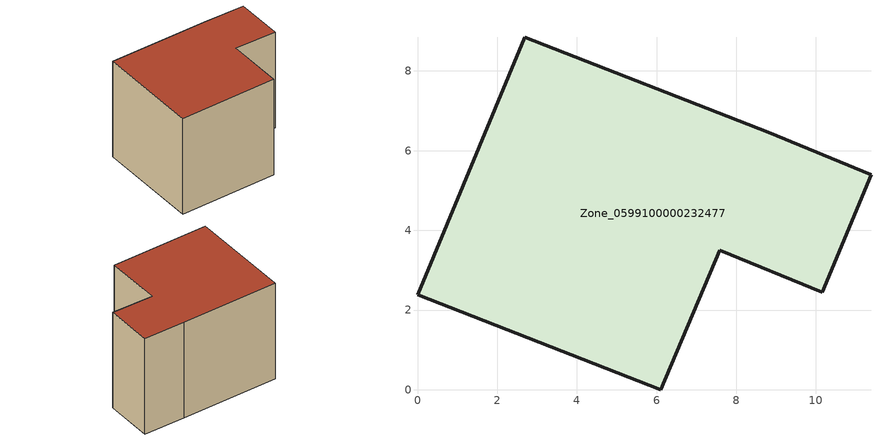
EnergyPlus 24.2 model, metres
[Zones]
Zone_0599100000232477
 floor ground (C_G): 8.8,6.46 11.38,5.39 10.16,2.44 7.58,3.51 6.11,0 0,2.38 2.69,8.85 z0
 wall outside (C_F): 2.69,8.85 0,2.38 6.11,0 7.58,3.51 10.16,2.44 11.38,5.39 8.8,6.46 2.69,8.85 z0:6.78
 roof outside (C_R): 8.8,6.46 2.69,8.85 0,2.38 6.11,0 7.58,3.51 10.16,2.44 11.38,5.39 z6.78
[BUILDING]
Pand.0599100000232477: North Axis=0; Terrain=City; Loads Convergence Tolerance Value=0.04; Temperature Convergence Tolerance Value=0.4; Solar Distribution=FullExterior; Maximum Number of Warmup Days=25; Minimum Number of Warmup Days=1
[Site:Location]
Rotterdam.The.Hague.AP_ZH_NLD Design_Conditions: Latitude=51.96; Longitude=4.45; Time Zone=1; Elevation=-4.5
[SITE:GROUNDTEMPERATURE:BUILDINGSURFACE]
18, 18, 18, 18, 18, 18, 18, 18, 18, 18, 18, 18
[MATERIAL] Thermal Absorptance=0.9; Solar Absorptance=0.7; Visible Absorptance=0.7
Name | Roughness | Thickness | Conductivity | Density | Specific Heat
G.TI.1965-1974 | MediumSmooth | 0.15 | 0.882353 | 540 | 1210
F.TI.1965-1974 | Rough | 0.3 | 0.697674 | 1920 | 840
R.TI.1965-1974 | MediumRough | 0.2 | 0.232558 | 1500 | 1000
[CONSTRUCTION]
C_G: G.TI.1965-1974
C_F: F.TI.1965-1974
C_R: R.TI.1965-1974
[ZONE]
Zone_0599100000232477: Type=1; Multiplier=1; Ceiling Height=Autocalculate; Volume=Autocalculate; Floor Area=autocalculate; Part of Total Floor Area=Yes
[ZONEINFILTRATION:DESIGNFLOWRATE]
Infil_Zone_0599100000232477: Zone or ZoneList or Space or SpaceList=Zone_0599100000232477; Schedule=AlwaysOn; Design Flow Rate Calculation Method=Flow/Area; Flow Rate per Floor Area=0.003; Constant Term Coefficient=1; Temperature Term Coefficient=0; Velocity Term Coefficient=0; Velocity Squared Term Coefficient=0
[HVACTEMPLATE:ZONE:IDEALLOADSAIRSYSTEM]
Zone_0599100000232477: Maximum Heating Supply Air Temperature=50; Minimum Cooling Supply Air Temperature=13; Maximum Heating Supply Air Humidity Ratio=0.0156; Minimum Cooling Supply Air Humidity Ratio=0.0077; Heating Limit=NoLimit; Cooling Limit=NoLimit; Dehumidification Control Type=ConstantSensibleHeatRatio; Cooling Sensible Heat Ratio=0.7; Dehumidification Setpoint=60; Humidification Control Type=None; Humidification Setpoint=30; Outdoor Air Method=None; Outdoor Air Flow Rate per Person=0.00944; Outdoor Air Flow Rate per Zone Floor Area=0; Outdoor Air Flow Rate per Zone=0; Demand Controlled Ventilation Type=None; Outdoor Air Economizer Type=NoEconomizer; Heat Recovery Type=None; Sensible Heat Recovery Effectiveness=0.7; Latent Heat Recovery Effectiveness=0.65
[ZONECONTROL:THERMOSTAT]
ThermostatControl_Zone_0599100000232477: Zone or ZoneList=Zone_0599100000232477; Control Type Schedule=DualSetpointControlType; Control 1=Thermostat_Zone_0599100000232477; Temperature Difference Between Cutout And Setpoint=0
[THERMOSTATSETPOINT:DUALSETPOINT]
Thermostat_Zone_0599100000232477: Heating Setpoint Temperature Schedule=HeatingSetpoint_Zone_0599100000232477; Cooling Setpoint Temperature Schedule=CoolingSetpoint_Zone_0599100000232477
[SCHEDULE:COMPACT]
HeatingSetpoint_Zone_0599100000232477: Through: 12/31, For: AllDays, Until: 24:00, 21
CoolingSetpoint_Zone_0599100000232477: Through: 12/31, For: AllDays, Until: 24:00, 24
DualSetpointControlType: Through: 12/31, For: AllDays, Until: 24:00, 4
AlwaysOn: Through: 12/31, For: AllDays, Until: 24:00, 1
